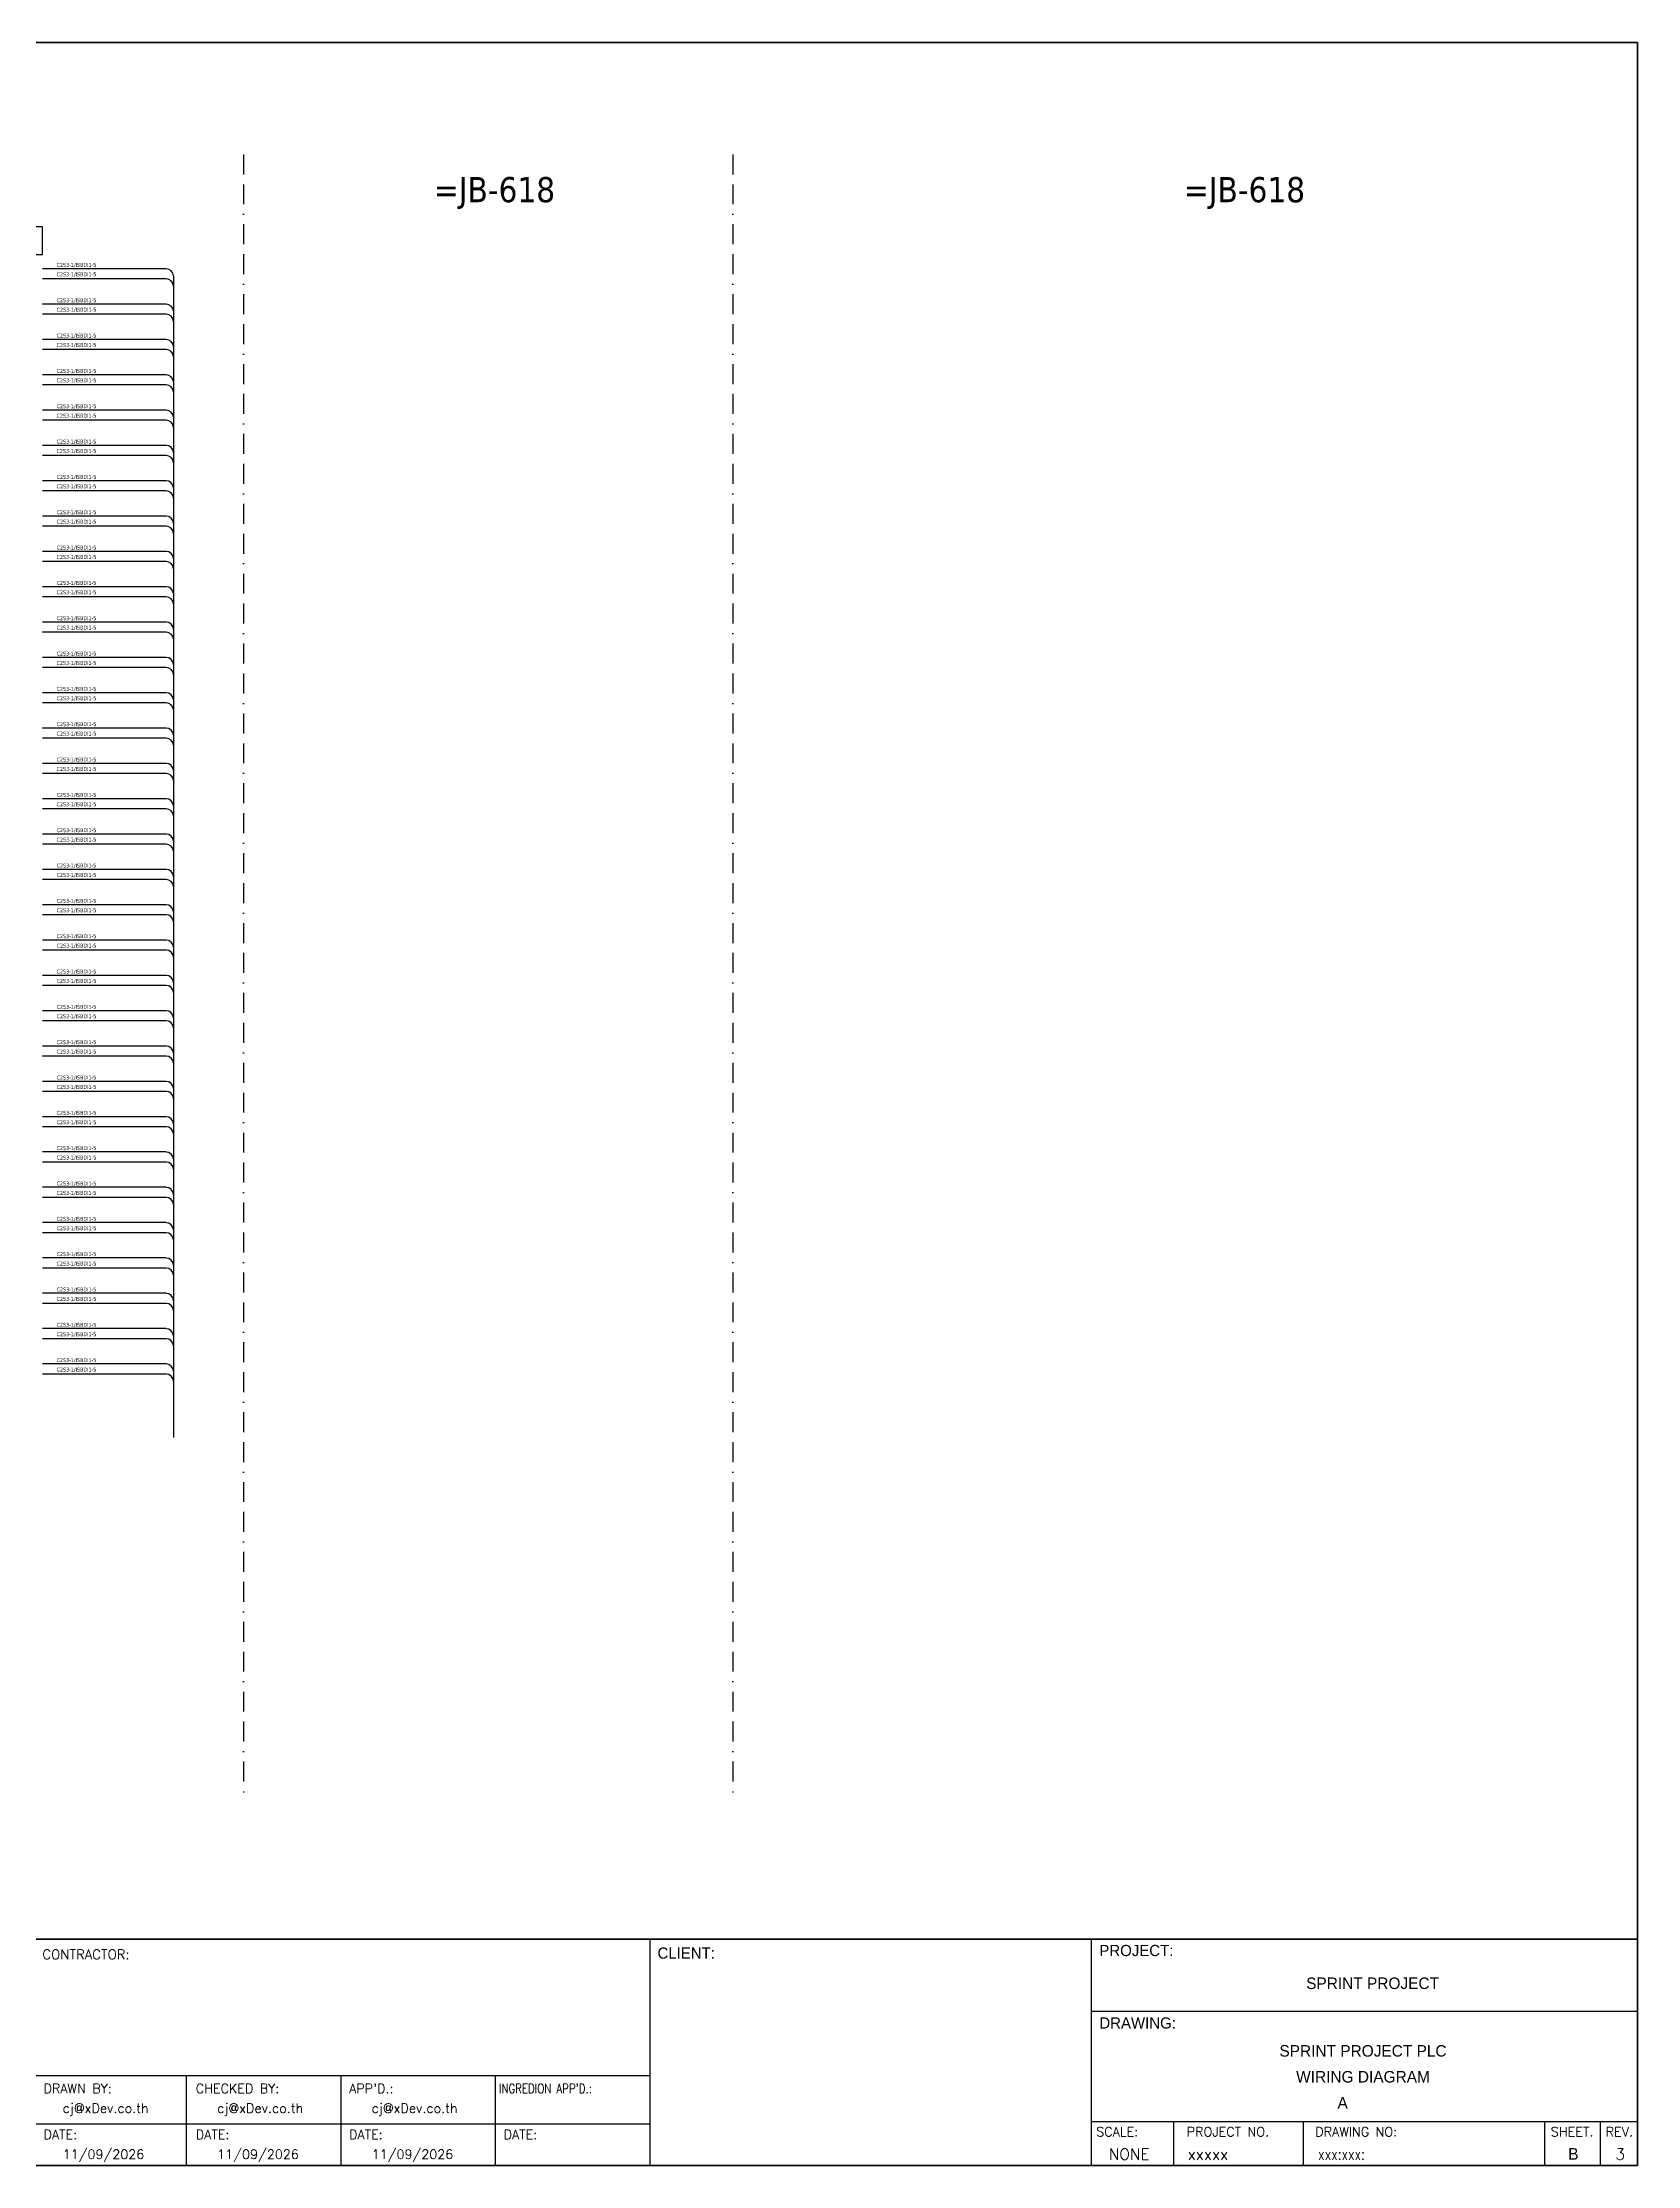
# Model space of a CAD drawing. Header units: millimetres. Extents: x 0 to 62600, y 0 to 14837.
# Drawn here: x 22829 to 24860, y 6008 to 8713 of the extents above; entities that cross this region are included whole.
import ezdxf
from ezdxf.enums import TextEntityAlignment as Align

# ---------------------------------------------------------------- set-up
doc = ezdxf.new("R2010")
doc.units = ezdxf.units.MM
doc.linetypes.add('BORDERX2', pattern=[88.9, 25.4, -12.7, 25.4, -12.7, 0, -12.7])
for name, color, linetype in [('GT_1', 9, 'Continuous'), ('HELPPOINT', 7, 'Continuous'), ('MEMBER', 7, 'Continuous'), ('x01001-FrameArea', 2, 'BORDERX2')]:
    doc.layers.add(name, color=color, linetype=linetype)
doc.layers.add('IE-WIRE', color=7, linetype='Continuous', lineweight=25)
doc.styles.add('HTX11', font='O8111901')
doc.styles.add('ROMANS', font='romans.shx', dxfattribs={"width": 0.85, "height": 25})
doc.styles.add('Tahoma', font='')
doc.styles.get('Tahoma').set_extended_font_data('Tahoma')

# ---------------------------------------------------------------- blocks, each defined once
blk = doc.blocks.new('*U107')
at = {"layer": 'IE-WIRE', "color": 4, "ltscale": 25.4}
for p, q in [((74.2, 7.2), (-83.4, 7.2)), ((74.2, -5.6), (-83.4, -5.6))]:
    blk.add_line(p, q, dxfattribs=at)
for centre in [(74.2, -2), (74.2, -14.8)]:
    blk.add_arc(centre, 9.17, 0, 90, dxfattribs=at)
at = {"color": 4, "style": 'Tahoma'}
for p in [(-65.4, 9.6), (-65.4, -2.4)]:
    blk.add_text('C2S3-1/ISBDI1-5', height=4.974, dxfattribs=at).set_placement(p)
blk = doc.blocks.new('*U94')
at = {"layer": 'x01001-FrameArea', "color": 0, "linetype": 'ByBlock', "lineweight": -2, "transparency": 16777216}
for p in [(0, 0), (0, -45), (0, -90), (0, -135), (0, -180), (0, -225), (0, -270), (0, -315), (0, -360), (0, -405), (0, -450), (0, -495), (0, -540), (0, -585), (0, -630), (0, -675), (0, -720), (0, -765), (0, -810), (0, -855), (0, -900), (0, -945), (0, -990), (0, -1035), (0, -1080), (0, -1125), (0, -1170), (0, -1215), (0, -1260), (0, -1305), (0, -1350), (0, -1395)]:
    blk.add_blockref('*U107', p, dxfattribs=at)

msp = doc.modelspace()

# ---------------------------------------------------------------- linework, layer by layer
at = {"color": 4}
for p, q in [((24268.8, 6064.5), (24268.8, 6008.4)), ((24434.1, 6064.5), (24434.1, 6008.4))]:
    msp.add_line(p, q, dxfattribs=at)
at = {"color": 4, "ltscale": 0.5}
for p, q in [((24741.2, 6064.5), (24741.2, 6008.4)), ((24741.2, 6064.5), (24741.2, 6008.4)), ((24812.4, 6064.5), (24812.4, 6008.4)), ((24812.4, 6064.5), (24812.4, 6008.4))]:
    msp.add_line(p, q, dxfattribs=at)
at = {"color": 4, "ltscale": 25.4}
msp.add_lwpolyline([(22678.2, 8442.4), (22828.5, 8442.4), (22828.5, 8477.6), (22678.2, 8477.6)], close=True, dxfattribs=at)
at = {"layer": 'GT_1', "color": 4}
for p, q in [((23602.3, 6008.4), (23602.3, 6296.6)), ((24164.6, 6008.4), (24164.6, 6296.6)), ((24164.6, 6008.4), (24164.6, 6296.6)), ((24164.6, 6008.4), (24164.6, 6296.6)), ((23602.3, 6122.8), (22815.3, 6122.8)), ((23012.1, 6008.4), (23012.1, 6122.8)), ((23208.8, 6008.4), (23208.8, 6122.8)), ((23405.6, 6008.4), (23405.6, 6122.8)), ((23602.3, 6061.3), (22815.3, 6061.3)), ((24164.6, 6064.5), (24859.8, 6064.5))]:
    msp.add_line(p, q, dxfattribs=at)
at = {"layer": 'HELPPOINT', "color": 4, "lineweight": 35}
for p, q in [((20966.5, 8712.6), (24859.8, 8712.6)), ((20966.5, 8712.6), (24859.8, 8712.6)), ((24859.8, 8712.6), (24859.8, 6008.4)), ((24859.8, 8712.6), (24859.8, 6008.4)), ((24859.8, 6008.4), (20966.5, 6008.4)), ((24859.8, 6008.4), (20966.5, 6008.4))]:
    msp.add_line(p, q, dxfattribs=at)
at = {"layer": 'HELPPOINT', "color": 4}
for p, q in [((24164.6, 6205), (24859.8, 6205)), ((24164.6, 6205), (24859.8, 6205)), ((24164.6, 6064.5), (24859.8, 6064.5))]:
    msp.add_line(p, q, dxfattribs=at)
at = {"layer": 'IE-WIRE', "color": 4, "ltscale": 25.4}
msp.add_line((22995.3, 8415.2), (22995.3, 6935.6), dxfattribs=at)
at = {"layer": 'MEMBER', "color": 4, "lineweight": 35}
msp.add_line((20966.5, 6296.6), (24859.8, 6296.6), dxfattribs=at)
msp.add_line((20966.5, 6296.6), (24859.8, 6296.6), dxfattribs=at)
at = {"layer": 'MEMBER', "color": 4}
for p, q in [((24164.6, 6205), (24859.8, 6205)), ((24164.6, 6205), (24859.8, 6205)), ((24164.6, 6064.5), (24859.8, 6064.5)), ((24164.6, 6064.5), (24859.8, 6064.5))]:
    msp.add_line(p, q, dxfattribs=at)
at = {"layer": 'x01001-FrameArea'}
for p, q in [((23084.7, 8570), (23084.7, 6483.4)), ((23707.8, 8570), (23707.8, 6483.4))]:
    msp.add_line(p, q, dxfattribs=at)

# ---------------------------------------------------------------- block references
msp.add_blockref('*U94', (22911.9, 8417.2), dxfattribs=at)

# ---------------------------------------------------------------- texts
at = {"color": 2, "style": 'Tahoma'}
for p in [(23404.2, 8525.2), (24359.3, 8525.2)]:
    msp.add_text('=JB-618', height=32, dxfattribs=at).set_placement(p, align=Align.MIDDLE_CENTER)
at = {"color": 4, "ltscale": 100, "style": 'HTX11'}
for s, p in [('SPRINT PROJECT', (24522.4, 6240.6)), ('SPRINT PROJECT PLC', (24510.2, 6154.5)), ('WIRING DIAGRAM', (24510.2, 6121.5))]:
    msp.add_text(s, height=14.693, dxfattribs=at).set_placement(p, align=Align.MIDDLE_CENTER)
at = {"style": 'HTX11'}
for tag, text, height, p in [('A', 'A', 14.8, (24484.3, 6088.3)), ('B', 'CHASSIS C3 SLOT 5', 14.821, (24778.1, 6023.3))]:
    msp.add_attdef(tag, text=text, height=height, dxfattribs=at).set_placement(p, align=Align.MIDDLE_CENTER)
at = {"layer": 'GT_1', "color": 4, "style": 'HTX11'}
for s, p in [('CLIENT:', (23611.8, 6271.9)), ('PROJECT:', (24174.5, 6275.2)), ('DRAWING:', (24174.5, 6182.9))]:
    msp.add_text(s, height=14.25, dxfattribs=at).set_placement(p)
at = {"layer": 'MEMBER', "color": 4, "ltscale": 0.8, "style": 'ROMANS'}
for s, height, p in [('CONTRACTOR:', 12.35, (22828.4, 6271.2)), ('DRAWN BY:', 11.88, (22829.9, 6100.6)), ('CHECKED BY:', 11.875, (23023.8, 6100.6)), ("APP'D.:", 11.88, (23219, 6100.6)), ('cj@xDev.co.th', 11.875, (22854.3, 6075.6)), ('cj@xDev.co.th', 11.875, (23051.1, 6075.6)), ('cj@xDev.co.th', 11.875, (23247.8, 6075.6)), ('SHEET.', 12, (24749.2, 6045.5)), ('REV.', 12, (24819.1, 6045.5)), ('DATE:', 11.88, (22829.9, 6042)), ('11/09/2026', 11.88, (22854.3, 6016.9)), ('DATE:', 11.88, (23023.8, 6042)), ('11/09/2026', 11.88, (23051.1, 6016.9)), ('DATE:', 11.88, (23219, 6042)), ('11/09/2026', 11.88, (23247.8, 6016.9)), ('DATE:', 11.88, (23415.8, 6042)), ('SCALE:', 11.88, (24170.5, 6045.5)), ('PROJECT NO.', 11.875, (24285.7, 6045.5)), ('DRAWING NO:', 11.875, (24449.4, 6045.5)), ('NONE', 14.23, (24186.5, 6015.8)), ('xxxxx', 14.23, (24286.9, 6015.8))]:
    msp.add_text(s, height=height, dxfattribs=at).set_placement(p)
at = {"layer": 'MEMBER', "color": 4, "ltscale": 0.8, "style": 'ROMANS', "width": 0.8}
for s, height, p in [("INGREDION APP'D.:", 11.875, (23409.8, 6100.6)), ('xxx:xxx:', 14.23, (24453.1, 6015.8))]:
    msp.add_text(s, height=height, dxfattribs=at).set_placement(p)
at = {"layer": 'MEMBER', "color": 4, "ltscale": 0.8, "style": 'ROMANS'}
msp.add_text('3', height=14.2, dxfattribs=at).set_placement((24837.7, 6015.8), align=Align.CENTER)

doc.saveas('drawing.dxf')
